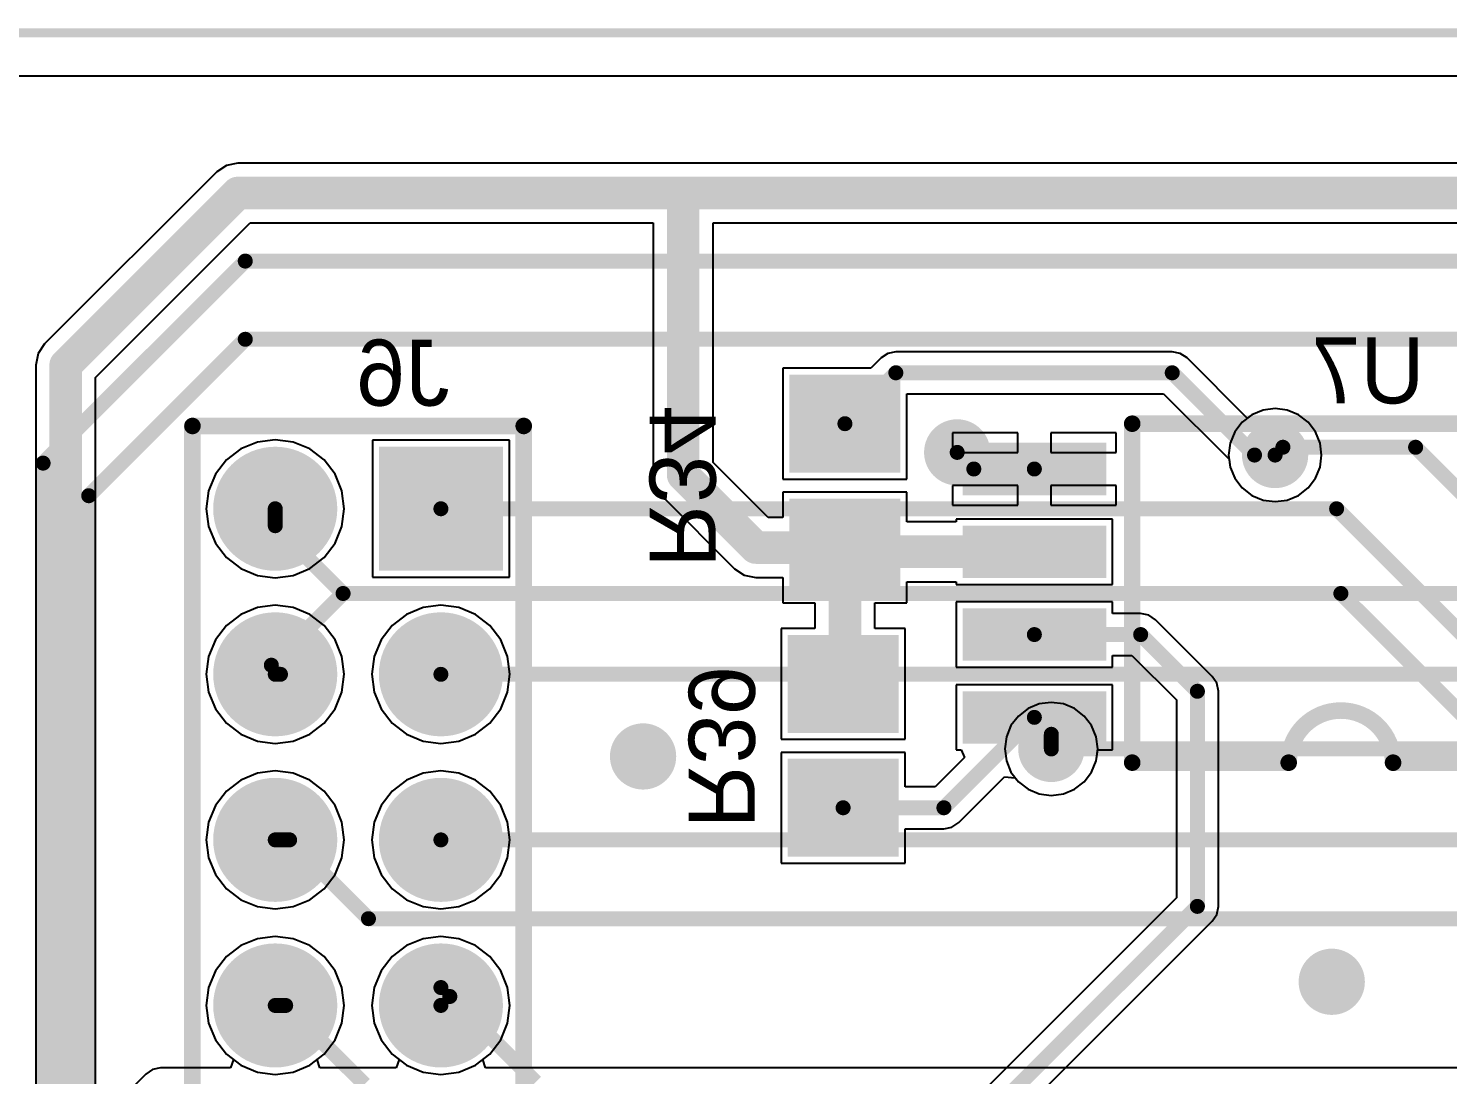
# Model space of a CAD drawing. Header units: millimetres. Extents: x 0 to 7.44, y -3.03 to 0.
# Drawn here: x 3.302 to 4.159, y -0.629 to 0.003 of the extents above; entities that cross this region are included whole.
import ezdxf

# ---------------------------------------------------------------- set-up
doc = ezdxf.new("R2010")
doc.units = ezdxf.units.MM
doc.header["$MEASUREMENT"] = 0
for name, color, linetype in [('BottomLayer', 5, 'Continuous'), ('BottomOverlay', 54, 'Continuous'), ('BottomPaste', 16, 'Continuous'), ('BottomSolder', 6, 'Continuous'), ('KeepOutLayer', 6, 'Continuous'), ('MidLayer1', 16, 'Continuous'), ('MidLayer2', 76, 'Continuous'), ('MultiLayer', 9, 'Continuous'), ('PadHoleLayer', 156, 'Continuous'), ('TopLayer', 1, 'Continuous'), ('TopSolder', 216, 'Continuous'), ('ViaHoleLayer', 16, 'Continuous')]:
    doc.layers.add(name, color=color, linetype=linetype)

# ---------------------------------------------------------------- blocks, each defined once
blk = doc.blocks.new('W25Q16_B_32')
at = {"layer": 'BottomLayer'}
for points in [[(-0.22441, 0.06319), (-0.14567, 0.06319), (-0.22441, 0.08681), (-0.14567, 0.08681)], [(0.14567, 0.06319), (0.22441, 0.06319), (0.14567, 0.08681), (0.22441, 0.08681)], [(-0.22441, 0.01319), (-0.14567, 0.01319), (-0.22441, 0.03681), (-0.14567, 0.03681)], [(0.14567, 0.01319), (0.22441, 0.01319), (0.14567, 0.03681), (0.22441, 0.03681)], [(-0.22441, -0.03681), (-0.14567, -0.03681), (-0.22441, -0.01319), (-0.14567, -0.01319)], [(0.14567, -0.03681), (0.22441, -0.03681), (0.14567, -0.01319), (0.22441, -0.01319)], [(-0.22441, -0.08681), (-0.14567, -0.08681), (-0.22441, -0.06319), (-0.14567, -0.06319)], [(0.14567, -0.08681), (0.22441, -0.08681), (0.14567, -0.06319), (0.22441, -0.06319)]]:
    blk.add_solid(points, dxfattribs=at)
at = {"layer": 'BottomOverlay', "const_width": 0.01}
for points in [[(-0.12598, 0.10236), (0.12598, 0.10236)], [(-0.12598, -0.10236), (-0.12598, 0.10236)], [(0.12598, -0.10236), (0.12598, 0.10236)], [(-0.12598, -0.10236), (-0.03151, -0.10236)], [(0.03151, -0.10236), (0.12598, -0.10236)]]:
    blk.add_lwpolyline(points, dxfattribs=at)
at = {"layer": 'BottomOverlay', "const_width": 0.005}
for points in [[(-0.12848, 0.10236, 1), (-0.12348, 0.10236, 1)], [(-0.12848, 0.10236, 1), (-0.12348, 0.10236, 1)], [(0.12348, 0.10236, 1), (0.12848, 0.10236, 1)], [(0.12348, 0.10236, 1), (0.12848, 0.10236, 1)], [(-0.12848, -0.10236, 1), (-0.12348, -0.10236, 1)], [(-0.12848, -0.10236, 1), (-0.12348, -0.10236, 1)], [(-0.03401, -0.10236, 1), (-0.02901, -0.10236, 1)], [(-0.03401, -0.1024, 1), (-0.02901, -0.1024, 1)], [(0.02901, -0.10236, 1), (0.03401, -0.10236, 1)], [(0.02901, -0.1024, 1), (0.03401, -0.1024, 1)], [(0.12348, -0.10236, 1), (0.12848, -0.10236, 1)], [(0.12348, -0.10236, 1), (0.12848, -0.10236, 1)]]:
    blk.add_lwpolyline(points, format="xyb", close=True, dxfattribs=at)
at = {"layer": 'BottomOverlay', "const_width": 0.01}
blk.add_lwpolyline([(-0.03151, -0.1024, -1), (0.03151, -0.1024)], format="xyb", dxfattribs=at)
at = {"layer": 'BottomPaste'}
for points in [[(-0.22441, 0.06319), (-0.14567, 0.06319), (-0.22441, 0.08681), (-0.14567, 0.08681)], [(0.14567, 0.06319), (0.22441, 0.06319), (0.14567, 0.08681), (0.22441, 0.08681)], [(-0.22441, 0.01319), (-0.14567, 0.01319), (-0.22441, 0.03681), (-0.14567, 0.03681)], [(0.14567, 0.01319), (0.22441, 0.01319), (0.14567, 0.03681), (0.22441, 0.03681)], [(-0.22441, -0.03681), (-0.14567, -0.03681), (-0.22441, -0.01319), (-0.14567, -0.01319)], [(0.14567, -0.03681), (0.22441, -0.03681), (0.14567, -0.01319), (0.22441, -0.01319)], [(-0.22441, -0.08681), (-0.14567, -0.08681), (-0.22441, -0.06319), (-0.14567, -0.06319)], [(0.14567, -0.08681), (0.22441, -0.08681), (0.14567, -0.06319), (0.22441, -0.06319)]]:
    blk.add_solid(points, dxfattribs=at)
at = {"layer": 'BottomSolder'}
for points in [[(-0.22841, 0.05919), (-0.14167, 0.05919), (-0.22841, 0.09081), (-0.14167, 0.09081)], [(0.14167, 0.05919), (0.22841, 0.05919), (0.14167, 0.09081), (0.22841, 0.09081)], [(-0.22841, 0.00919), (-0.14167, 0.00919), (-0.22841, 0.04081), (-0.14167, 0.04081)], [(0.14167, 0.00919), (0.22841, 0.00919), (0.14167, 0.04081), (0.22841, 0.04081)], [(-0.22841, -0.04081), (-0.14167, -0.04081), (-0.22841, -0.00919), (-0.14167, -0.00919)], [(0.14167, -0.04081), (0.22841, -0.04081), (0.14167, -0.00919), (0.22841, -0.00919)], [(-0.22841, -0.09081), (-0.14167, -0.09081), (-0.22841, -0.05919), (-0.14167, -0.05919)], [(0.14167, -0.09081), (0.22841, -0.09081), (0.14167, -0.05919), (0.22841, -0.05919)]]:
    blk.add_solid(points, dxfattribs=at)
blk = doc.blocks.new('90131_0142_B_62')
at = {"layer": 'BottomLayer', "const_width": 0.03346}
for points in [[(-0.96673, 0.05, 1), (-0.93327, 0.05, 1)], [(-0.86673, 0.05, 1), (-0.83327, 0.05, 1)], [(-0.76673, 0.05, 1), (-0.73327, 0.05, 1)], [(-1.06673, -0.05, 1), (-1.03327, -0.05, 1)], [(-0.96673, -0.05, 1), (-0.93327, -0.05, 1)], [(-0.86673, -0.05, 1), (-0.83327, -0.05, 1)], [(-0.76673, -0.05, 1), (-0.73327, -0.05, 1)]]:
    blk.add_lwpolyline(points, format="xyb", close=True, dxfattribs=at)
at = {"layer": 'BottomLayer'}
blk.add_solid([(-1.08346, 0.01654), (-1.01654, 0.01654), (-1.08346, 0.08346), (-1.01654, 0.08346)], dxfattribs=at)
at = {"layer": 'BottomOverlay', "const_width": 0.01}
for points in [[(-1.1, -0.1), (-1.1, 0.1)], [(1.1, 0.1), (-1.1, 0.1)], [(1.1, -0.1), (-1.1, -0.1)]]:
    blk.add_lwpolyline(points, dxfattribs=at)
at = {"layer": 'BottomOverlay', "const_width": 0.005}
for points in [[(-1.1025, 0.1, 1), (-1.0975, 0.1, 1)], [(-1.1025, 0.1, 1), (-1.0975, 0.1, 1)], [(-1.1025, -0.1, 1), (-1.0975, -0.1, 1)], [(-1.1025, -0.1, 1), (-1.0975, -0.1, 1)]]:
    blk.add_lwpolyline(points, format="xyb", close=True, dxfattribs=at)
at = {"layer": 'BottomSolder', "const_width": 0.03746}
for points in [[(-0.96873, 0.05, 1), (-0.93127, 0.05, 1)], [(-0.86873, 0.05, 1), (-0.83127, 0.05, 1)], [(-0.76873, 0.05, 1), (-0.73127, 0.05, 1)], [(-1.06873, -0.05, 1), (-1.03127, -0.05, 1)], [(-0.96873, -0.05, 1), (-0.93127, -0.05, 1)], [(-0.86873, -0.05, 1), (-0.83127, -0.05, 1)], [(-0.76873, -0.05, 1), (-0.73127, -0.05, 1)]]:
    blk.add_lwpolyline(points, format="xyb", close=True, dxfattribs=at)
at = {"layer": 'BottomSolder'}
blk.add_solid([(-1.08746, 0.01254), (-1.01254, 0.01254), (-1.08746, 0.08746), (-1.01254, 0.08746)], dxfattribs=at)
at = {"layer": 'MidLayer1', "const_width": 0.03346}
for points in [[(-0.96673, 0.05, 1), (-0.93327, 0.05, 1)], [(-0.86673, 0.05, 1), (-0.83327, 0.05, 1)], [(-0.76673, 0.05, 1), (-0.73327, 0.05, 1)], [(-1.06673, -0.05, 1), (-1.03327, -0.05, 1)], [(-0.96673, -0.05, 1), (-0.93327, -0.05, 1)], [(-0.86673, -0.05, 1), (-0.83327, -0.05, 1)], [(-0.76673, -0.05, 1), (-0.73327, -0.05, 1)]]:
    blk.add_lwpolyline(points, format="xyb", close=True, dxfattribs=at)
at = {"layer": 'MidLayer1'}
blk.add_solid([(-1.08346, 0.01654), (-1.01654, 0.01654), (-1.08346, 0.08346), (-1.01654, 0.08346)], dxfattribs=at)
at = {"layer": 'MidLayer2', "const_width": 0.03346}
for points in [[(-0.96673, 0.05, 1), (-0.93327, 0.05, 1)], [(-0.86673, 0.05, 1), (-0.83327, 0.05, 1)], [(-0.76673, 0.05, 1), (-0.73327, 0.05, 1)], [(-1.06673, -0.05, 1), (-1.03327, -0.05, 1)], [(-0.96673, -0.05, 1), (-0.93327, -0.05, 1)], [(-0.86673, -0.05, 1), (-0.83327, -0.05, 1)], [(-0.76673, -0.05, 1), (-0.73327, -0.05, 1)]]:
    blk.add_lwpolyline(points, format="xyb", close=True, dxfattribs=at)
at = {"layer": 'MidLayer2'}
blk.add_solid([(-1.08346, 0.01654), (-1.01654, 0.01654), (-1.08346, 0.08346), (-1.01654, 0.08346)], dxfattribs=at)
at = {"layer": 'MultiLayer', "const_width": 0.03346}
for points in [[(-0.96673, 0.05, 1), (-0.93327, 0.05, 1)], [(-0.86673, 0.05, 1), (-0.83327, 0.05, 1)], [(-0.76673, 0.05, 1), (-0.73327, 0.05, 1)], [(-1.06673, -0.05, 1), (-1.03327, -0.05, 1)], [(-0.96673, -0.05, 1), (-0.93327, -0.05, 1)], [(-0.86673, -0.05, 1), (-0.83327, -0.05, 1)], [(-0.76673, -0.05, 1), (-0.73327, -0.05, 1)]]:
    blk.add_lwpolyline(points, format="xyb", close=True, dxfattribs=at)
at = {"layer": 'MultiLayer'}
blk.add_solid([(-1.08346, 0.01654), (-1.01654, 0.01654), (-1.08346, 0.08346), (-1.01654, 0.08346)], dxfattribs=at)
at = {"layer": 'PadHoleLayer', "const_width": 0.02165}
for points in [[(-1.06083, 0.05, 1), (-1.03917, 0.05, 1)], [(-0.96083, 0.05, 1), (-0.93917, 0.05, 1)], [(-0.86083, 0.05, 1), (-0.83917, 0.05, 1)], [(-0.76083, 0.05, 1), (-0.73917, 0.05, 1)], [(-1.06083, -0.05, 1), (-1.03917, -0.05, 1)], [(-0.96083, -0.05, 1), (-0.93917, -0.05, 1)], [(-0.86083, -0.05, 1), (-0.83917, -0.05, 1)], [(-0.76083, -0.05, 1), (-0.73917, -0.05, 1)]]:
    blk.add_lwpolyline(points, format="xyb", close=True, dxfattribs=at)
at = {"layer": 'TopLayer', "const_width": 0.03346}
for points in [[(-0.96673, 0.05, 1), (-0.93327, 0.05, 1)], [(-0.86673, 0.05, 1), (-0.83327, 0.05, 1)], [(-0.76673, 0.05, 1), (-0.73327, 0.05, 1)], [(-1.06673, -0.05, 1), (-1.03327, -0.05, 1)], [(-0.96673, -0.05, 1), (-0.93327, -0.05, 1)], [(-0.86673, -0.05, 1), (-0.83327, -0.05, 1)], [(-0.76673, -0.05, 1), (-0.73327, -0.05, 1)]]:
    blk.add_lwpolyline(points, format="xyb", close=True, dxfattribs=at)
at = {"layer": 'TopLayer'}
blk.add_solid([(-1.08346, 0.01654), (-1.01654, 0.01654), (-1.08346, 0.08346), (-1.01654, 0.08346)], dxfattribs=at)
at = {"layer": 'TopSolder', "const_width": 0.03746}
for points in [[(-0.96873, 0.05, 1), (-0.93127, 0.05, 1)], [(-0.86873, 0.05, 1), (-0.83127, 0.05, 1)], [(-0.76873, 0.05, 1), (-0.73127, 0.05, 1)], [(-1.06873, -0.05, 1), (-1.03127, -0.05, 1)], [(-0.96873, -0.05, 1), (-0.93127, -0.05, 1)], [(-0.86873, -0.05, 1), (-0.83127, -0.05, 1)], [(-0.76873, -0.05, 1), (-0.73127, -0.05, 1)]]:
    blk.add_lwpolyline(points, format="xyb", close=True, dxfattribs=at)
at = {"layer": 'TopSolder'}
blk.add_solid([(-1.08746, 0.01254), (-1.01254, 0.01254), (-1.08746, 0.08746), (-1.01254, 0.08746)], dxfattribs=at)
blk = doc.blocks.new('RES_0805_B_105')
at = {"layer": 'BottomLayer'}
for points in [[(-0.06299, -0.02953), (-0.01181, -0.02953), (-0.06299, 0.02953), (-0.01181, 0.02953)], [(0.01181, -0.02953), (0.06299, -0.02953), (0.01181, 0.02953), (0.06299, 0.02953)]]:
    blk.add_solid(points, dxfattribs=at)
at = {"layer": 'BottomPaste'}
for points in [[(-0.06299, -0.02953), (-0.01181, -0.02953), (-0.06299, 0.02953), (-0.01181, 0.02953)], [(0.01181, -0.02953), (0.06299, -0.02953), (0.01181, 0.02953), (0.06299, 0.02953)]]:
    blk.add_solid(points, dxfattribs=at)
at = {"layer": 'BottomSolder'}
for points in [[(-0.06699, -0.03353), (-0.00781, -0.03353), (-0.06699, 0.03353), (-0.00781, 0.03353)], [(0.00781, -0.03353), (0.06699, -0.03353), (0.00781, 0.03353), (0.06699, 0.03353)]]:
    blk.add_solid(points, dxfattribs=at)
blk = doc.blocks.new('RES_0805_B_106')
at = {"layer": 'BottomLayer'}
for points in [[(-0.06299, -0.02953), (-0.01181, -0.02953), (-0.06299, 0.02953), (-0.01181, 0.02953)], [(0.01181, -0.02953), (0.06299, -0.02953), (0.01181, 0.02953), (0.06299, 0.02953)]]:
    blk.add_solid(points, dxfattribs=at)
at = {"layer": 'BottomPaste'}
for points in [[(-0.06299, -0.02953), (-0.01181, -0.02953), (-0.06299, 0.02953), (-0.01181, 0.02953)], [(0.01181, -0.02953), (0.06299, -0.02953), (0.01181, 0.02953), (0.06299, 0.02953)]]:
    blk.add_solid(points, dxfattribs=at)
at = {"layer": 'BottomSolder'}
for points in [[(-0.06699, -0.03353), (-0.00781, -0.03353), (-0.06699, 0.03353), (-0.00781, 0.03353)], [(0.00781, -0.03353), (0.06699, -0.03353), (0.00781, 0.03353), (0.06699, 0.03353)]]:
    blk.add_solid(points, dxfattribs=at)

msp = doc.modelspace()

# ---------------------------------------------------------------- linework, layer by layer
at = {"layer": 'BottomLayer'}
for p, q in [((0.02598, -0.02598), (7.33622, -0.02598)), ((3.41584, -0.0839), (3.3119, -0.18784)), ((3.4217, -0.07998), (3.41584, -0.0839)), ((3.42861, -0.07861), (3.4217, -0.07998)), ((3.4217, -0.07998), (3.4217, -0.07998)), ((5.89301, -0.07861), (3.42861, -0.07861)), ((3.34274, -0.20809), (3.43609, -0.11473)), ((3.43609, -0.11473), (3.67938, -0.11473)), ((3.67938, -0.11473), (3.67938, -0.267)), ((3.71551, -0.25952), (3.71551, -0.11473)), ((3.71551, -0.11473), (4.6503, -0.11473)), ((3.3119, -0.18784), (3.30798, -0.1937)), ((3.3119, -0.18784), (3.3119, -0.18784)), ((3.30798, -0.1937), (3.30661, -0.20061)), ((3.81688, -0.19634), (3.81066, -0.20256)), ((3.82098, -0.1936), (3.81688, -0.19634)), ((3.82582, -0.19264), (3.82098, -0.1936)), ((3.99268, -0.19264), (3.82582, -0.19264)), ((3.99752, -0.1936), (3.99268, -0.19264)), ((4.00162, -0.19634), (3.99752, -0.1936)), ((4.03799, -0.23271), (4.00162, -0.19634)), ((3.30661, -0.20061), (3.30661, -1.36811)), ((3.81066, -0.20256), (3.75768, -0.20256)), ((3.75768, -0.20256), (3.75768, -0.26949)), ((3.34274, -1.3809), (3.34274, -0.20809)), ((3.83248, -0.26949), (3.83248, -0.21792)), ((3.83248, -0.21792), (3.98744, -0.21792)), ((3.98744, -0.21792), (4.027, -0.25748)), ((4.04072, -0.23062), (4.03799, -0.23271)), ((4.0475, -0.22781), (4.04072, -0.23062)), ((4.05478, -0.22685), (4.0475, -0.22781)), ((4.06206, -0.22781), (4.05478, -0.22685)), ((4.06884, -0.23062), (4.06206, -0.22781)), ((4.07466, -0.23508), (4.06884, -0.23062)), ((4.07913, -0.24091), (4.07466, -0.23508)), ((3.44039, -0.24713), (3.43033, -0.25129)), ((3.45118, -0.24571), (3.44039, -0.24713)), ((3.46197, -0.24713), (3.45118, -0.24571)), ((3.47203, -0.25129), (3.46197, -0.24713)), ((3.59252, -0.24606), (3.50984, -0.24606)), ((3.50984, -0.24606), (3.50984, -0.32874)), ((3.59252, -0.32874), (3.59252, -0.24606)), ((3.89945, -0.24157), (3.86008, -0.24157)), ((3.86008, -0.24157), (3.86008, -0.25339)), ((3.89945, -0.25339), (3.89945, -0.24157)), ((3.95882, -0.24157), (3.91945, -0.24157)), ((3.91945, -0.24157), (3.91945, -0.25339)), ((3.95882, -0.25339), (3.95882, -0.24157)), ((4.08194, -0.24769), (4.07913, -0.24091)), ((4.08289, -0.25496), (4.08194, -0.24769)), ((3.43033, -0.25129), (3.4217, -0.25792)), ((3.48066, -0.25792), (3.47203, -0.25129)), ((3.86008, -0.25339), (3.89945, -0.25339)), ((3.91945, -0.25339), (3.95882, -0.25339)), ((4.08194, -0.26224), (4.08289, -0.25496)), ((3.4217, -0.25792), (3.41507, -0.26655)), ((3.48729, -0.26655), (3.48066, -0.25792)), ((3.74875, -0.29276), (3.71551, -0.25952)), ((4.027, -0.25748), (4.02762, -0.26224)), ((4.02762, -0.26224), (4.03043, -0.26902)), ((4.07913, -0.26902), (4.08194, -0.26224)), ((3.41507, -0.26655), (3.41091, -0.27661)), ((3.49146, -0.27661), (3.48729, -0.26655)), ((3.67938, -0.267), (3.68076, -0.27391)), ((3.68076, -0.27391), (3.68467, -0.27977)), ((3.75768, -0.26949), (3.83248, -0.26949)), ((3.89945, -0.27339), (3.86008, -0.27339)), ((3.86008, -0.27339), (3.86008, -0.2852)), ((3.89945, -0.2852), (3.89945, -0.27339)), ((3.95882, -0.27339), (3.91945, -0.27339)), ((3.91945, -0.27339), (3.91945, -0.2852)), ((3.95882, -0.2852), (3.95882, -0.27339)), ((4.03043, -0.26902), (4.0349, -0.27484)), ((4.07466, -0.27484), (4.07913, -0.26902)), ((3.41091, -0.27661), (3.40949, -0.2874)), ((3.49288, -0.2874), (3.49146, -0.27661)), ((3.68467, -0.27977), (3.7285, -0.3236)), ((3.83248, -0.27736), (3.75768, -0.27736)), ((3.75768, -0.27736), (3.75768, -0.29276)), ((3.83248, -0.29532), (3.83248, -0.27736)), ((4.0349, -0.27484), (4.04072, -0.27931)), ((4.04072, -0.27931), (4.0475, -0.28212)), ((4.0475, -0.28212), (4.05478, -0.28308)), ((4.05478, -0.28308), (4.06206, -0.28212)), ((4.06206, -0.28212), (4.06884, -0.27931)), ((4.06884, -0.27931), (4.07466, -0.27484)), ((3.40949, -0.2874), (3.41091, -0.29819)), ((3.49146, -0.29819), (3.49288, -0.2874)), ((3.86008, -0.2852), (3.89945, -0.2852)), ((3.91945, -0.2852), (3.95882, -0.2852)), ((3.41091, -0.29819), (3.41507, -0.30825)), ((3.48729, -0.30825), (3.49146, -0.29819)), ((3.75768, -0.29276), (3.74875, -0.29276)), ((3.8622, -0.29532), (3.83248, -0.29532)), ((3.95669, -0.2937), (3.8622, -0.2937)), ((3.8622, -0.2937), (3.8622, -0.29532)), ((3.95669, -0.33307), (3.95669, -0.2937)), ((3.41507, -0.30825), (3.4217, -0.31688)), ((3.48066, -0.31688), (3.48729, -0.30825)), ((3.4217, -0.31688), (3.43033, -0.32351)), ((3.47203, -0.32351), (3.48066, -0.31688)), ((3.43033, -0.32351), (3.44039, -0.32768)), ((3.46197, -0.32768), (3.47203, -0.32351)), ((3.7285, -0.3236), (3.73436, -0.32752)), ((3.44039, -0.32768), (3.45118, -0.3291)), ((3.45118, -0.3291), (3.46197, -0.32768)), ((3.50984, -0.32874), (3.59252, -0.32874)), ((3.73436, -0.32752), (3.74127, -0.32889)), ((3.74127, -0.32889), (3.75768, -0.32889)), ((3.75768, -0.32889), (3.75768, -0.34429)), ((3.83248, -0.34429), (3.83248, -0.33145)), ((3.83248, -0.33145), (3.8622, -0.33145)), ((3.8622, -0.33145), (3.8622, -0.33307)), ((3.8622, -0.33307), (3.95669, -0.33307)), ((3.44039, -0.34713), (3.43033, -0.35129)), ((3.45118, -0.34571), (3.44039, -0.34713)), ((3.46197, -0.34713), (3.45118, -0.34571)), ((3.47203, -0.35129), (3.46197, -0.34713)), ((3.54039, -0.34713), (3.53033, -0.35129)), ((3.55118, -0.34571), (3.54039, -0.34713)), ((3.56197, -0.34713), (3.55118, -0.34571)), ((3.57203, -0.35129), (3.56197, -0.34713)), ((3.75768, -0.34429), (3.77702, -0.34429)), ((3.77702, -0.34429), (3.77702, -0.35973)), ((3.81314, -0.35973), (3.81314, -0.34429)), ((3.81314, -0.34429), (3.83248, -0.34429)), ((3.95669, -0.3437), (3.8622, -0.3437)), ((3.8622, -0.3437), (3.8622, -0.38307)), ((3.95669, -0.35074), (3.95669, -0.3437)), ((3.97362, -0.35074), (3.95669, -0.35074)), ((3.97846, -0.3517), (3.97362, -0.35074)), ((3.4217, -0.35792), (3.41507, -0.36655)), ((3.43033, -0.35129), (3.4217, -0.35792)), ((3.48066, -0.35792), (3.47203, -0.35129)), ((3.48729, -0.36655), (3.48066, -0.35792)), ((3.5217, -0.35792), (3.51507, -0.36655)), ((3.53033, -0.35129), (3.5217, -0.35792)), ((3.58066, -0.35792), (3.57203, -0.35129)), ((3.58729, -0.36655), (3.58066, -0.35792)), ((3.77702, -0.35973), (3.75659, -0.35973)), ((3.75659, -0.35973), (3.75659, -0.42666)), ((3.8314, -0.35973), (3.81314, -0.35973)), ((3.8314, -0.42666), (3.8314, -0.35973)), ((3.98256, -0.35444), (3.97846, -0.3517)), ((4.01682, -0.3887), (3.98256, -0.35444)), ((3.41507, -0.36655), (3.41091, -0.37661)), ((3.49146, -0.37661), (3.48729, -0.36655)), ((3.51507, -0.36655), (3.51091, -0.37661)), ((3.59146, -0.37661), (3.58729, -0.36655)), ((3.41091, -0.37661), (3.40949, -0.3874)), ((3.49288, -0.3874), (3.49146, -0.37661)), ((3.51091, -0.37661), (3.50949, -0.3874)), ((3.59288, -0.3874), (3.59146, -0.37661)), ((3.95669, -0.38307), (3.95669, -0.37603)), ((3.95669, -0.37603), (3.96838, -0.37603)), ((3.96838, -0.37603), (3.99523, -0.40288)), ((3.8622, -0.38307), (3.95669, -0.38307)), ((3.40949, -0.3874), (3.41091, -0.39819)), ((3.49146, -0.39819), (3.49288, -0.3874)), ((3.50949, -0.3874), (3.51091, -0.39819)), ((3.59146, -0.39819), (3.59288, -0.3874)), ((3.95669, -0.3937), (3.8622, -0.3937)), ((3.8622, -0.3937), (3.8622, -0.43307)), ((3.95669, -0.43307), (3.95669, -0.3937)), ((4.01956, -0.3928), (4.01682, -0.3887)), ((4.02052, -0.39764), (4.01956, -0.3928)), ((3.41091, -0.39819), (3.41507, -0.40825)), ((3.48729, -0.40825), (3.49146, -0.39819)), ((3.51091, -0.39819), (3.51507, -0.40825)), ((3.58729, -0.40825), (3.59146, -0.39819)), ((4.02052, -0.52756), (4.02052, -0.39764)), ((3.41507, -0.40825), (3.4217, -0.41688)), ((3.48066, -0.41688), (3.48729, -0.40825)), ((3.51507, -0.40825), (3.5217, -0.41688)), ((3.58066, -0.41688), (3.58729, -0.40825)), ((3.99523, -0.40288), (3.99523, -0.52232)), ((3.4217, -0.41688), (3.43033, -0.42351)), ((3.47203, -0.42351), (3.48066, -0.41688)), ((3.5217, -0.41688), (3.53033, -0.42351)), ((3.57203, -0.42351), (3.58066, -0.41688)), ((3.43033, -0.42351), (3.44039, -0.42768)), ((3.44039, -0.42768), (3.45118, -0.4291)), ((3.45118, -0.4291), (3.46197, -0.42768)), ((3.46197, -0.42768), (3.47203, -0.42351)), ((3.53033, -0.42351), (3.54039, -0.42768)), ((3.54039, -0.42768), (3.55118, -0.4291)), ((3.55118, -0.4291), (3.56197, -0.42768)), ((3.56197, -0.42768), (3.57203, -0.42351)), ((3.75659, -0.42666), (3.8314, -0.42666)), ((3.8314, -0.43454), (3.75659, -0.43454)), ((3.75659, -0.43454), (3.75659, -0.50146)), ((3.8314, -0.45536), (3.8314, -0.43454)), ((3.8622, -0.43307), (3.86535, -0.43307)), ((3.86535, -0.43307), (3.86726, -0.43769)), ((3.94685, -0.43974), (3.94773, -0.43307)), ((3.94773, -0.43307), (3.95669, -0.43307)), ((3.86726, -0.43769), (3.8496, -0.45536)), ((3.94404, -0.44652), (3.94685, -0.43974)), ((3.43033, -0.45129), (3.4217, -0.45792)), ((3.44039, -0.44713), (3.43033, -0.45129)), ((3.45118, -0.44571), (3.44039, -0.44713)), ((3.46197, -0.44713), (3.45118, -0.44571)), ((3.47203, -0.45129), (3.46197, -0.44713)), ((3.48066, -0.45792), (3.47203, -0.45129)), ((3.53033, -0.45129), (3.5217, -0.45792)), ((3.54039, -0.44713), (3.53033, -0.45129)), ((3.55118, -0.44571), (3.54039, -0.44713)), ((3.56197, -0.44713), (3.55118, -0.44571)), ((3.57203, -0.45129), (3.56197, -0.44713)), ((3.58066, -0.45792), (3.57203, -0.45129)), ((3.86378, -0.47694), (3.89133, -0.44939)), ((3.89133, -0.44939), (3.89792, -0.44987)), ((3.89792, -0.44987), (3.89981, -0.45234)), ((3.89981, -0.45234), (3.90564, -0.45681)), ((3.93375, -0.45681), (3.93957, -0.45234)), ((3.93957, -0.45234), (3.94404, -0.44652)), ((3.4217, -0.45792), (3.41507, -0.46655)), ((3.48729, -0.46655), (3.48066, -0.45792)), ((3.5217, -0.45792), (3.51507, -0.46655)), ((3.58729, -0.46655), (3.58066, -0.45792)), ((3.8496, -0.45536), (3.8314, -0.45536)), ((3.90564, -0.45681), (3.91242, -0.45962)), ((3.91242, -0.45962), (3.91969, -0.46058)), ((3.91969, -0.46058), (3.92697, -0.45962)), ((3.92697, -0.45962), (3.93375, -0.45681)), ((3.41507, -0.46655), (3.41091, -0.47661)), ((3.49146, -0.47661), (3.48729, -0.46655)), ((3.51507, -0.46655), (3.51091, -0.47661)), ((3.59146, -0.47661), (3.58729, -0.46655)), ((3.41091, -0.47661), (3.40949, -0.4874)), ((3.49288, -0.4874), (3.49146, -0.47661)), ((3.51091, -0.47661), (3.50949, -0.4874)), ((3.59288, -0.4874), (3.59146, -0.47661)), ((3.85483, -0.48064), (3.85967, -0.47968)), ((3.85967, -0.47968), (3.86378, -0.47694)), ((3.40949, -0.4874), (3.41091, -0.49819)), ((3.49146, -0.49819), (3.49288, -0.4874)), ((3.50949, -0.4874), (3.51091, -0.49819)), ((3.59146, -0.49819), (3.59288, -0.4874)), ((3.8314, -0.50146), (3.8314, -0.48064)), ((3.8314, -0.48064), (3.85483, -0.48064)), ((3.41091, -0.49819), (3.41507, -0.50825)), ((3.48729, -0.50825), (3.49146, -0.49819)), ((3.51091, -0.49819), (3.51507, -0.50825)), ((3.58729, -0.50825), (3.59146, -0.49819)), ((3.75659, -0.50146), (3.8314, -0.50146)), ((3.41507, -0.50825), (3.4217, -0.51688)), ((3.48066, -0.51688), (3.48729, -0.50825)), ((3.51507, -0.50825), (3.5217, -0.51688)), ((3.58066, -0.51688), (3.58729, -0.50825)), ((3.4217, -0.51688), (3.43033, -0.52351)), ((3.47203, -0.52351), (3.48066, -0.51688)), ((3.5217, -0.51688), (3.53033, -0.52351)), ((3.57203, -0.52351), (3.58066, -0.51688)), ((3.99523, -0.52232), (3.69972, -0.81783)), ((3.43033, -0.52351), (3.44039, -0.52768)), ((3.44039, -0.52768), (3.45118, -0.5291)), ((3.45118, -0.5291), (3.46197, -0.52768)), ((3.46197, -0.52768), (3.47203, -0.52351)), ((3.53033, -0.52351), (3.54039, -0.52768)), ((3.54039, -0.52768), (3.55118, -0.5291)), ((3.55118, -0.5291), (3.56197, -0.52768)), ((3.56197, -0.52768), (3.57203, -0.52351)), ((4.01956, -0.5324), (4.02052, -0.52756)), ((3.72131, -0.83201), (4.01682, -0.5365)), ((4.01682, -0.5365), (4.01956, -0.5324)), ((3.44039, -0.54713), (3.43033, -0.55129)), ((3.45118, -0.54571), (3.44039, -0.54713)), ((3.46197, -0.54713), (3.45118, -0.54571)), ((3.47203, -0.55129), (3.46197, -0.54713)), ((3.54039, -0.54713), (3.53033, -0.55129)), ((3.55118, -0.54571), (3.54039, -0.54713)), ((3.56197, -0.54713), (3.55118, -0.54571)), ((3.57203, -0.55129), (3.56197, -0.54713)), ((3.43033, -0.55129), (3.4217, -0.55792)), ((3.48066, -0.55792), (3.47203, -0.55129)), ((3.53033, -0.55129), (3.5217, -0.55792)), ((3.58066, -0.55792), (3.57203, -0.55129)), ((3.4217, -0.55792), (3.41507, -0.56655)), ((3.48729, -0.56655), (3.48066, -0.55792)), ((3.5217, -0.55792), (3.51507, -0.56655)), ((3.58729, -0.56655), (3.58066, -0.55792)), ((3.41507, -0.56655), (3.41091, -0.57661)), ((3.49146, -0.57661), (3.48729, -0.56655)), ((3.51507, -0.56655), (3.51091, -0.57661)), ((3.59146, -0.57661), (3.58729, -0.56655)), ((3.41091, -0.57661), (3.40949, -0.5874)), ((3.49288, -0.5874), (3.49146, -0.57661)), ((3.51091, -0.57661), (3.50949, -0.5874)), ((3.59288, -0.5874), (3.59146, -0.57661)), ((3.40949, -0.5874), (3.41091, -0.59819)), ((3.49146, -0.59819), (3.49288, -0.5874)), ((3.50949, -0.5874), (3.51091, -0.59819)), ((3.59146, -0.59819), (3.59288, -0.5874)), ((3.41091, -0.59819), (3.41507, -0.60825)), ((3.48729, -0.60825), (3.49146, -0.59819)), ((3.51091, -0.59819), (3.51507, -0.60825)), ((3.58729, -0.60825), (3.59146, -0.59819)), ((3.41507, -0.60825), (3.4217, -0.61688)), ((3.48066, -0.61688), (3.48729, -0.60825)), ((3.51507, -0.60825), (3.5217, -0.61688)), ((3.58066, -0.61688), (3.58729, -0.60825)), ((3.4217, -0.61688), (3.43033, -0.62351)), ((3.43033, -0.62351), (3.44039, -0.62768)), ((3.46197, -0.62768), (3.47203, -0.62351)), ((3.47203, -0.62351), (3.48066, -0.61688)), ((3.5217, -0.61688), (3.53033, -0.62351)), ((3.53033, -0.62351), (3.54039, -0.62768)), ((3.56197, -0.62768), (3.57203, -0.62351)), ((3.57203, -0.62351), (3.58066, -0.61688)), ((3.44039, -0.62768), (3.45118, -0.6291)), ((3.45118, -0.6291), (3.46197, -0.62768)), ((3.54039, -0.62768), (3.55118, -0.6291)), ((3.55118, -0.6291), (3.56197, -0.62768))]:
    msp.add_line(p, q, dxfattribs=at)
for points, const_width in [([(3.32467, -0.20061), (3.42861, -0.09667)], 0.01969), ([(3.42861, -0.09667), (3.69744, -0.09667)], 0.01969), ([(3.69744, -0.09667), (4.66836, -0.09667)], 0.01969), ([(3.69744, -0.267), (3.69744, -0.09667)], 0.01969), ([(3.32467, -1.39896), (3.32467, -0.20061)], 0.01969), ([(3.79508, -0.23602), (3.82582, -0.20528)], 0.00906), ([(3.82582, -0.20528), (3.99268, -0.20528)], 0.00906), ([(3.99268, -0.20528), (4.04237, -0.25496)], 0.00906), ([(3.86286, -0.25335), (3.8729, -0.26339)], 0.00906), ([(4.04237, -0.25496), (4.05478, -0.25496)], 0.00906), ([(3.69744, -0.267), (3.74127, -0.31083)], 0.01969), ([(3.8729, -0.26339), (3.90945, -0.26339)], 0.00906), ([(3.74127, -0.31083), (3.79508, -0.31083)], 0.01969), ([(3.79508, -0.39211), (3.79508, -0.31083)], 0.01969), ([(3.79508, -0.31083), (3.79764, -0.31339)], 0.01969), ([(3.79764, -0.31339), (3.90945, -0.31339)], 0.01969), ([(3.90945, -0.36339), (3.97362, -0.36339)], 0.00906), ([(3.97362, -0.36339), (4.00787, -0.39764)], 0.00906), ([(3.794, -0.3932), (3.79508, -0.39211)], 0.01969), ([(4.00787, -0.52756), (4.00787, -0.39764)], 0.00906), ([(3.85483, -0.468), (3.90945, -0.41339)], 0.00906), ([(3.90945, -0.41339), (3.91969, -0.42363)], 0.00906), ([(3.91969, -0.43246), (3.91969, -0.42363)], 0.00906), ([(3.794, -0.468), (3.85483, -0.468)], 0.00906), ([(3.70866, -0.82677), (4.00787, -0.52756)], 0.00906)]:
    msp.add_lwpolyline(points, dxfattribs=dict(at, const_width=const_width))
for points, const_width in [([(3.42369, -0.09667, 1), (3.43353, -0.09667, 1)], 0.00984), ([(3.42369, -0.09667, 1), (3.43353, -0.09667, 1)], 0.00984), ([(3.69252, -0.09667, 1), (3.70237, -0.09667, 1)], 0.00984), ([(3.69252, -0.09667, 1), (3.70237, -0.09667, 1)], 0.00984), ([(3.69252, -0.09667, 1), (3.70237, -0.09667, 1)], 0.00984), ([(3.31975, -0.20061, 1), (3.32959, -0.20061, 1)], 0.00984), ([(3.31975, -0.20061, 1), (3.32959, -0.20061, 1)], 0.00984), ([(3.82356, -0.20528, 1), (3.82809, -0.20528, 1)], 0.00453), ([(3.82356, -0.20528, 1), (3.82809, -0.20528, 1)], 0.00453), ([(3.99042, -0.20528, 1), (3.99494, -0.20528, 1)], 0.00453), ([(3.99042, -0.20528, 1), (3.99494, -0.20528, 1)], 0.00453), ([(3.79282, -0.23602, 1), (3.79734, -0.23602, 1)], 0.00453), ([(3.85286, -0.25335, 1), (3.87286, -0.25335, 1)], 0.02), ([(4.04478, -0.25496, 1), (4.06478, -0.25496, 1)], 0.02), ([(3.8606, -0.25335, 1), (3.86513, -0.25335, 1)], 0.00453), ([(4.0401, -0.25496, 1), (4.04463, -0.25496, 1)], 0.00453), ([(4.0401, -0.25496, 1), (4.04463, -0.25496, 1)], 0.00453), ([(4.05252, -0.25496, 1), (4.05704, -0.25496, 1)], 0.00453), ([(3.69252, -0.267, 1), (3.70237, -0.267, 1)], 0.00984), ([(3.69252, -0.267, 1), (3.70237, -0.267, 1)], 0.00984), ([(3.87063, -0.26339, 1), (3.87516, -0.26339, 1)], 0.00453), ([(3.87063, -0.26339, 1), (3.87516, -0.26339, 1)], 0.00453), ([(3.90719, -0.26339, 1), (3.91171, -0.26339, 1)], 0.00453), ([(3.73635, -0.31083, 1), (3.74619, -0.31083, 1)], 0.00984), ([(3.73635, -0.31083, 1), (3.74619, -0.31083, 1)], 0.00984), ([(3.79016, -0.31083, 1), (3.8, -0.31083, 1)], 0.00984), ([(3.79016, -0.31083, 1), (3.8, -0.31083, 1)], 0.00984), ([(3.79016, -0.31083, 1), (3.8, -0.31083, 1)], 0.00984), ([(3.79272, -0.31339, 1), (3.80256, -0.31339, 1)], 0.00984), ([(3.79272, -0.31339, 1), (3.80256, -0.31339, 1)], 0.00984), ([(3.90453, -0.31339, 1), (3.91437, -0.31339, 1)], 0.00984), ([(3.90719, -0.36339, 1), (3.91171, -0.36339, 1)], 0.00453), ([(3.97136, -0.36339, 1), (3.97589, -0.36339, 1)], 0.00453), ([(3.97136, -0.36339, 1), (3.97589, -0.36339, 1)], 0.00453), ([(3.78907, -0.3932, 1), (3.79892, -0.3932, 1)], 0.00984), ([(3.79016, -0.39211, 1), (3.8, -0.39211, 1)], 0.00984), ([(3.79016, -0.39211, 1), (3.8, -0.39211, 1)], 0.00984), ([(4.00561, -0.39764, 1), (4.01014, -0.39764, 1)], 0.00453), ([(4.00561, -0.39764, 1), (4.01014, -0.39764, 1)], 0.00453), ([(3.90719, -0.41339, 1), (3.91171, -0.41339, 1)], 0.00453), ([(3.90719, -0.41339, 1), (3.91171, -0.41339, 1)], 0.00453), ([(3.66323, -0.43701, 1), (3.68323, -0.43701, 1)], 0.02), ([(3.90969, -0.43246, 1), (3.92969, -0.43246, 1)], 0.02), ([(3.91743, -0.42363, 1), (3.92196, -0.42363, 1)], 0.00453), ([(3.91743, -0.42363, 1), (3.92196, -0.42363, 1)], 0.00453), ([(3.91743, -0.43246, 1), (3.92196, -0.43246, 1)], 0.00453), ([(3.79173, -0.468, 1), (3.79626, -0.468, 1)], 0.00453), ([(3.85257, -0.468, 1), (3.8571, -0.468, 1)], 0.00453), ([(3.85257, -0.468, 1), (3.8571, -0.468, 1)], 0.00453), ([(4.00561, -0.52756, 1), (4.01014, -0.52756, 1)], 0.00453), ([(4.00561, -0.52756, 1), (4.01014, -0.52756, 1)], 0.00453), ([(4.07898, -0.57311, 1), (4.09898, -0.57311, 1)], 0.02)]:
    msp.add_lwpolyline(points, format="xyb", close=True, dxfattribs=dict(at, const_width=const_width))
at = {"layer": 'KeepOutLayer'}
for const_width in [0.00551, 0.005]:
    msp.add_lwpolyline([(0, 0), (7.3622, 0)], dxfattribs=dict(at, const_width=const_width))
at = {"layer": 'MidLayer1'}
for points, const_width in [([(3.85286, -0.25335, 1), (3.87286, -0.25335, 1)], 0.02), ([(4.04478, -0.25496, 1), (4.06478, -0.25496, 1)], 0.02), ([(4.05723, -0.25025, 1), (4.06176, -0.25025, 1)], 0.00453), ([(4.05723, -0.25025, 1), (4.06176, -0.25025, 1)], 0.00453), ([(4.13734, -0.25025, 1), (4.14187, -0.25025, 1)], 0.00453), ([(4.13734, -0.25025, 1), (4.14187, -0.25025, 1)], 0.00453), ([(4.05252, -0.25496, 1), (4.05704, -0.25496, 1)], 0.00453), ([(3.44892, -0.2874, 1), (3.45344, -0.2874, 1)], 0.00453), ([(3.54892, -0.2874, 1), (3.55344, -0.2874, 1)], 0.00453), ([(4.08967, -0.2874, 1), (4.09419, -0.2874, 1)], 0.00453), ([(4.08967, -0.2874, 1), (4.09419, -0.2874, 1)], 0.00453), ([(3.44892, -0.29764, 1), (3.45344, -0.29764, 1)], 0.00453), ([(3.44892, -0.29764, 1), (3.45344, -0.29764, 1)], 0.00453), ([(3.48986, -0.33858, 1), (3.49439, -0.33858, 1)], 0.00453), ([(3.48986, -0.33858, 1), (3.49439, -0.33858, 1)], 0.00453), ([(4.09222, -0.33858, 1), (4.09675, -0.33858, 1)], 0.00453), ([(4.09222, -0.33858, 1), (4.09675, -0.33858, 1)], 0.00453), ([(3.66323, -0.43701, 1), (3.68323, -0.43701, 1)], 0.02), ([(3.90969, -0.43246, 1), (3.92969, -0.43246, 1)], 0.02), ([(3.44892, -0.4874, 1), (3.45344, -0.4874, 1)], 0.00453), ([(3.45758, -0.4874, 1), (3.46211, -0.4874, 1)], 0.00453), ([(3.45758, -0.4874, 1), (3.46211, -0.4874, 1)], 0.00453), ([(3.50518, -0.535, 1), (3.5097, -0.535, 1)], 0.00453), ([(3.50518, -0.535, 1), (3.5097, -0.535, 1)], 0.00453), ([(4.07898, -0.57311, 1), (4.09898, -0.57311, 1)], 0.02), ([(3.54892, -0.57658, 1), (3.55344, -0.57658, 1)], 0.00453), ([(3.54892, -0.57658, 1), (3.55344, -0.57658, 1)], 0.00453), ([(3.55433, -0.58199, 1), (3.55885, -0.58199, 1)], 0.00453), ([(3.55433, -0.58199, 1), (3.55885, -0.58199, 1)], 0.00453), ([(3.54892, -0.5874, 1), (3.55344, -0.5874, 1)], 0.00453)]:
    msp.add_lwpolyline(points, format="xyb", close=True, dxfattribs=dict(at, const_width=const_width))
at = {"layer": 'MidLayer1', "const_width": 0.00906}
for points in [[(4.05478, -0.25496), (4.05949, -0.25025)], [(4.05949, -0.25025), (4.1396, -0.25025)], [(4.1396, -0.25025), (4.87243, -0.98307)], [(3.45118, -0.29764), (3.45118, -0.2874)], [(3.55118, -0.2874), (4.09193, -0.2874)], [(4.09193, -0.2874), (4.78678, -0.98225)], [(3.45118, -0.29764), (3.49213, -0.33858)], [(3.49213, -0.33858), (4.09449, -0.33858)], [(4.09449, -0.33858), (4.7126, -0.95669)], [(3.45118, -0.4874), (3.45984, -0.4874)], [(3.45984, -0.4874), (3.50744, -0.535)], [(3.50744, -0.535), (4.20823, -0.535)], [(3.55118, -0.57658), (3.55659, -0.58199)], [(3.55118, -0.5874), (3.55118, -0.57658)], [(3.55659, -0.58199), (3.60841, -0.63381)]]:
    msp.add_lwpolyline(points, dxfattribs=at)
at = {"layer": 'MidLayer2', "const_width": 0.00906}
for points in [[(3.31102, -0.25984), (3.43307, -0.1378)], [(3.43307, -0.1378), (4.37795, -0.1378)], [(3.33858, -0.27953), (3.43307, -0.18504)], [(3.43307, -0.18504), (4.29528, -0.18504)], [(3.31102, -0.25984), (3.31102, -1.89764)], [(3.33858, -1.5748), (3.33858, -0.27953)], [(3.44882, -0.38189), (3.49213, -0.33858)], [(3.49213, -0.33858), (4.56693, -0.33858)], [(3.44882, -0.38189), (3.45433, -0.3874)], [(3.45118, -0.3874), (3.45433, -0.3874)], [(3.55118, -0.3874), (4.56063, -0.3874)], [(3.91969, -0.43246), (4.3301, -0.43246)], [(3.55118, -0.4874), (4.2315, -0.4874)], [(3.45118, -0.5874), (3.45748, -0.5874)], [(3.45748, -0.5874), (3.50508, -0.635)]]:
    msp.add_lwpolyline(points, dxfattribs=at)
at = {"layer": 'MidLayer2'}
for points, const_width in [([(3.43081, -0.1378, 1), (3.43533, -0.1378, 1)], 0.00453), ([(3.43081, -0.1378, 1), (3.43533, -0.1378, 1)], 0.00453), ([(3.43081, -0.18504, 1), (3.43533, -0.18504, 1)], 0.00453), ([(3.43081, -0.18504, 1), (3.43533, -0.18504, 1)], 0.00453), ([(3.85286, -0.25335, 1), (3.87286, -0.25335, 1)], 0.02), ([(4.04478, -0.25496, 1), (4.06478, -0.25496, 1)], 0.02), ([(3.30876, -0.25984, 1), (3.31329, -0.25984, 1)], 0.00453), ([(3.30876, -0.25984, 1), (3.31329, -0.25984, 1)], 0.00453), ([(3.33632, -0.27953, 1), (3.34085, -0.27953, 1)], 0.00453), ([(3.33632, -0.27953, 1), (3.34085, -0.27953, 1)], 0.00453), ([(3.48986, -0.33858, 1), (3.49439, -0.33858, 1)], 0.00453), ([(3.48986, -0.33858, 1), (3.49439, -0.33858, 1)], 0.00453), ([(3.44656, -0.38189, 1), (3.45108, -0.38189, 1)], 0.00453), ([(3.44656, -0.38189, 1), (3.45108, -0.38189, 1)], 0.00453), ([(3.44892, -0.3874, 1), (3.45344, -0.3874, 1)], 0.00453), ([(3.45207, -0.3874, 1), (3.45659, -0.3874, 1)], 0.00453), ([(3.45207, -0.3874, 1), (3.45659, -0.3874, 1)], 0.00453), ([(3.54892, -0.3874, 1), (3.55344, -0.3874, 1)], 0.00453), ([(3.66323, -0.43701, 1), (3.68323, -0.43701, 1)], 0.02), ([(3.90969, -0.43246, 1), (3.92969, -0.43246, 1)], 0.02), ([(3.91743, -0.43246, 1), (3.92196, -0.43246, 1)], 0.00453), ([(3.54892, -0.4874, 1), (3.55344, -0.4874, 1)], 0.00453), ([(4.07898, -0.57311, 1), (4.09898, -0.57311, 1)], 0.02), ([(3.44892, -0.5874, 1), (3.45344, -0.5874, 1)], 0.00453), ([(3.45522, -0.5874, 1), (3.45974, -0.5874, 1)], 0.00453), ([(3.45522, -0.5874, 1), (3.45974, -0.5874, 1)], 0.00453)]:
    msp.add_lwpolyline(points, format="xyb", close=True, dxfattribs=dict(at, const_width=const_width))
at = {"layer": 'MultiLayer', "const_width": 0.02}
for points in [[(3.85286, -0.25335, 1), (3.87286, -0.25335, 1)], [(4.04478, -0.25496, 1), (4.06478, -0.25496, 1)], [(3.66323, -0.43701, 1), (3.68323, -0.43701, 1)], [(3.90969, -0.43246, 1), (3.92969, -0.43246, 1)], [(4.07898, -0.57311, 1), (4.09898, -0.57311, 1)]]:
    msp.add_lwpolyline(points, format="xyb", close=True, dxfattribs=at)
at = {"layer": 'TopLayer'}
for p, q in [((0.02598, -0.02598), (7.33622, -0.02598)), ((4.04072, -0.23062), (4.0349, -0.23508)), ((4.0475, -0.22781), (4.04072, -0.23062)), ((4.05478, -0.22685), (4.0475, -0.22781)), ((4.06206, -0.22781), (4.05478, -0.22685)), ((4.06884, -0.23062), (4.06206, -0.22781)), ((4.07466, -0.23508), (4.06884, -0.23062)), ((4.0349, -0.23508), (4.03043, -0.24091)), ((4.07913, -0.24091), (4.07466, -0.23508)), ((3.44039, -0.24713), (3.43033, -0.25129)), ((3.45118, -0.24571), (3.44039, -0.24713)), ((3.46197, -0.24713), (3.45118, -0.24571)), ((3.47203, -0.25129), (3.46197, -0.24713)), ((3.59252, -0.24606), (3.50984, -0.24606)), ((3.50984, -0.24606), (3.50984, -0.32874)), ((3.59252, -0.32874), (3.59252, -0.24606)), ((4.02762, -0.24769), (4.02667, -0.25496)), ((4.03043, -0.24091), (4.02762, -0.24769)), ((4.08194, -0.24769), (4.07913, -0.24091)), ((4.08289, -0.25496), (4.08194, -0.24769)), ((3.43033, -0.25129), (3.4217, -0.25792)), ((3.48066, -0.25792), (3.47203, -0.25129)), ((4.02667, -0.25496), (4.02762, -0.26224)), ((4.08194, -0.26224), (4.08289, -0.25496)), ((3.4217, -0.25792), (3.41507, -0.26655)), ((3.48729, -0.26655), (3.48066, -0.25792)), ((4.02762, -0.26224), (4.03043, -0.26902)), ((4.07913, -0.26902), (4.08194, -0.26224)), ((3.41507, -0.26655), (3.41091, -0.27661)), ((3.49146, -0.27661), (3.48729, -0.26655)), ((4.03043, -0.26902), (4.0349, -0.27484)), ((4.07466, -0.27484), (4.07913, -0.26902)), ((3.41091, -0.27661), (3.40949, -0.2874)), ((3.49288, -0.2874), (3.49146, -0.27661)), ((4.0349, -0.27484), (4.04072, -0.27931)), ((4.04072, -0.27931), (4.0475, -0.28212)), ((4.0475, -0.28212), (4.05478, -0.28308)), ((4.05478, -0.28308), (4.06206, -0.28212)), ((4.06206, -0.28212), (4.06884, -0.27931)), ((4.06884, -0.27931), (4.07466, -0.27484)), ((3.40949, -0.2874), (3.41091, -0.29819)), ((3.49146, -0.29819), (3.49288, -0.2874)), ((3.41091, -0.29819), (3.41507, -0.30825)), ((3.48729, -0.30825), (3.49146, -0.29819)), ((3.41507, -0.30825), (3.4217, -0.31688)), ((3.48066, -0.31688), (3.48729, -0.30825)), ((3.4217, -0.31688), (3.43033, -0.32351)), ((3.47203, -0.32351), (3.48066, -0.31688)), ((3.43033, -0.32351), (3.44039, -0.32768)), ((3.46197, -0.32768), (3.47203, -0.32351)), ((3.44039, -0.32768), (3.45118, -0.3291)), ((3.45118, -0.3291), (3.46197, -0.32768)), ((3.50984, -0.32874), (3.59252, -0.32874)), ((3.44039, -0.34713), (3.43033, -0.35129)), ((3.45118, -0.34571), (3.44039, -0.34713)), ((3.46197, -0.34713), (3.45118, -0.34571)), ((3.47203, -0.35129), (3.46197, -0.34713)), ((3.54039, -0.34713), (3.53033, -0.35129)), ((3.55118, -0.34571), (3.54039, -0.34713)), ((3.56197, -0.34713), (3.55118, -0.34571)), ((3.57203, -0.35129), (3.56197, -0.34713)), ((3.4217, -0.35792), (3.41507, -0.36655)), ((3.43033, -0.35129), (3.4217, -0.35792)), ((3.48066, -0.35792), (3.47203, -0.35129)), ((3.48729, -0.36655), (3.48066, -0.35792)), ((3.5217, -0.35792), (3.51507, -0.36655)), ((3.53033, -0.35129), (3.5217, -0.35792)), ((3.58066, -0.35792), (3.57203, -0.35129)), ((3.58729, -0.36655), (3.58066, -0.35792)), ((3.41507, -0.36655), (3.41091, -0.37661)), ((3.49146, -0.37661), (3.48729, -0.36655)), ((3.51507, -0.36655), (3.51091, -0.37661)), ((3.59146, -0.37661), (3.58729, -0.36655)), ((3.41091, -0.37661), (3.40949, -0.3874)), ((3.49288, -0.3874), (3.49146, -0.37661)), ((3.51091, -0.37661), (3.50949, -0.3874)), ((3.59288, -0.3874), (3.59146, -0.37661)), ((3.40949, -0.3874), (3.41091, -0.39819)), ((3.49146, -0.39819), (3.49288, -0.3874)), ((3.50949, -0.3874), (3.51091, -0.39819)), ((3.59146, -0.39819), (3.59288, -0.3874)), ((3.41091, -0.39819), (3.41507, -0.40825)), ((3.48729, -0.40825), (3.49146, -0.39819)), ((3.51091, -0.39819), (3.51507, -0.40825)), ((3.58729, -0.40825), (3.59146, -0.39819)), ((3.41507, -0.40825), (3.4217, -0.41688)), ((3.48066, -0.41688), (3.48729, -0.40825)), ((3.51507, -0.40825), (3.5217, -0.41688)), ((3.58066, -0.41688), (3.58729, -0.40825)), ((3.90564, -0.40812), (3.89981, -0.41258)), ((3.91242, -0.40531), (3.90564, -0.40812)), ((3.91969, -0.40435), (3.91242, -0.40531)), ((3.92697, -0.40531), (3.91969, -0.40435)), ((3.93375, -0.40812), (3.92697, -0.40531)), ((3.93957, -0.41258), (3.93375, -0.40812)), ((3.4217, -0.41688), (3.43033, -0.42351)), ((3.47203, -0.42351), (3.48066, -0.41688)), ((3.5217, -0.41688), (3.53033, -0.42351)), ((3.57203, -0.42351), (3.58066, -0.41688)), ((3.89534, -0.41841), (3.89254, -0.42519)), ((3.89981, -0.41258), (3.89534, -0.41841)), ((3.94404, -0.41841), (3.93957, -0.41258)), ((3.94685, -0.42519), (3.94404, -0.41841)), ((3.43033, -0.42351), (3.44039, -0.42768)), ((3.44039, -0.42768), (3.45118, -0.4291)), ((3.45118, -0.4291), (3.46197, -0.42768)), ((3.46197, -0.42768), (3.47203, -0.42351)), ((3.53033, -0.42351), (3.54039, -0.42768)), ((3.54039, -0.42768), (3.55118, -0.4291)), ((3.55118, -0.4291), (3.56197, -0.42768)), ((3.56197, -0.42768), (3.57203, -0.42351)), ((3.89254, -0.42519), (3.89158, -0.43246)), ((3.94781, -0.43246), (3.94685, -0.42519)), ((3.89158, -0.43246), (3.89254, -0.43974)), ((3.94685, -0.43974), (3.94781, -0.43246)), ((3.89254, -0.43974), (3.89534, -0.44652)), ((3.94404, -0.44652), (3.94685, -0.43974)), ((3.43033, -0.45129), (3.4217, -0.45792)), ((3.44039, -0.44713), (3.43033, -0.45129)), ((3.45118, -0.44571), (3.44039, -0.44713)), ((3.46197, -0.44713), (3.45118, -0.44571)), ((3.47203, -0.45129), (3.46197, -0.44713)), ((3.48066, -0.45792), (3.47203, -0.45129)), ((3.53033, -0.45129), (3.5217, -0.45792)), ((3.54039, -0.44713), (3.53033, -0.45129)), ((3.55118, -0.44571), (3.54039, -0.44713)), ((3.56197, -0.44713), (3.55118, -0.44571)), ((3.57203, -0.45129), (3.56197, -0.44713)), ((3.58066, -0.45792), (3.57203, -0.45129)), ((3.89534, -0.44652), (3.89981, -0.45234)), ((3.89981, -0.45234), (3.90564, -0.45681)), ((3.93375, -0.45681), (3.93957, -0.45234)), ((3.93957, -0.45234), (3.94404, -0.44652)), ((3.4217, -0.45792), (3.41507, -0.46655)), ((3.48729, -0.46655), (3.48066, -0.45792)), ((3.5217, -0.45792), (3.51507, -0.46655)), ((3.58729, -0.46655), (3.58066, -0.45792)), ((3.90564, -0.45681), (3.91242, -0.45962)), ((3.91242, -0.45962), (3.91969, -0.46058)), ((3.91969, -0.46058), (3.92697, -0.45962)), ((3.92697, -0.45962), (3.93375, -0.45681)), ((3.41507, -0.46655), (3.41091, -0.47661)), ((3.49146, -0.47661), (3.48729, -0.46655)), ((3.51507, -0.46655), (3.51091, -0.47661)), ((3.59146, -0.47661), (3.58729, -0.46655)), ((3.41091, -0.47661), (3.40949, -0.4874)), ((3.49288, -0.4874), (3.49146, -0.47661)), ((3.51091, -0.47661), (3.50949, -0.4874)), ((3.59288, -0.4874), (3.59146, -0.47661)), ((3.40949, -0.4874), (3.41091, -0.49819)), ((3.49146, -0.49819), (3.49288, -0.4874)), ((3.50949, -0.4874), (3.51091, -0.49819)), ((3.59146, -0.49819), (3.59288, -0.4874)), ((3.41091, -0.49819), (3.41507, -0.50825)), ((3.48729, -0.50825), (3.49146, -0.49819)), ((3.51091, -0.49819), (3.51507, -0.50825)), ((3.58729, -0.50825), (3.59146, -0.49819)), ((3.41507, -0.50825), (3.4217, -0.51688)), ((3.48066, -0.51688), (3.48729, -0.50825)), ((3.51507, -0.50825), (3.5217, -0.51688)), ((3.58066, -0.51688), (3.58729, -0.50825)), ((3.4217, -0.51688), (3.43033, -0.52351)), ((3.47203, -0.52351), (3.48066, -0.51688)), ((3.5217, -0.51688), (3.53033, -0.52351)), ((3.57203, -0.52351), (3.58066, -0.51688)), ((3.43033, -0.52351), (3.44039, -0.52768)), ((3.44039, -0.52768), (3.45118, -0.5291)), ((3.45118, -0.5291), (3.46197, -0.52768)), ((3.46197, -0.52768), (3.47203, -0.52351)), ((3.53033, -0.52351), (3.54039, -0.52768)), ((3.54039, -0.52768), (3.55118, -0.5291)), ((3.55118, -0.5291), (3.56197, -0.52768)), ((3.56197, -0.52768), (3.57203, -0.52351)), ((3.44039, -0.54713), (3.43033, -0.55129)), ((3.45118, -0.54571), (3.44039, -0.54713)), ((3.46197, -0.54713), (3.45118, -0.54571)), ((3.47203, -0.55129), (3.46197, -0.54713)), ((3.54039, -0.54713), (3.53033, -0.55129)), ((3.55118, -0.54571), (3.54039, -0.54713)), ((3.56197, -0.54713), (3.55118, -0.54571)), ((3.57203, -0.55129), (3.56197, -0.54713)), ((3.43033, -0.55129), (3.4217, -0.55792)), ((3.48066, -0.55792), (3.47203, -0.55129)), ((3.53033, -0.55129), (3.5217, -0.55792)), ((3.58066, -0.55792), (3.57203, -0.55129)), ((3.4217, -0.55792), (3.41507, -0.56655)), ((3.48729, -0.56655), (3.48066, -0.55792)), ((3.5217, -0.55792), (3.51507, -0.56655)), ((3.58729, -0.56655), (3.58066, -0.55792)), ((3.41507, -0.56655), (3.41091, -0.57661)), ((3.49146, -0.57661), (3.48729, -0.56655)), ((3.51507, -0.56655), (3.51091, -0.57661)), ((3.59146, -0.57661), (3.58729, -0.56655)), ((3.41091, -0.57661), (3.40949, -0.5874)), ((3.49288, -0.5874), (3.49146, -0.57661)), ((3.51091, -0.57661), (3.50949, -0.5874)), ((3.59288, -0.5874), (3.59146, -0.57661)), ((3.40949, -0.5874), (3.41091, -0.59819)), ((3.49146, -0.59819), (3.49288, -0.5874)), ((3.50949, -0.5874), (3.51091, -0.59819)), ((3.59146, -0.59819), (3.59288, -0.5874)), ((3.41091, -0.59819), (3.41507, -0.60825)), ((3.48729, -0.60825), (3.49146, -0.59819)), ((3.51091, -0.59819), (3.51507, -0.60825)), ((3.58729, -0.60825), (3.59146, -0.59819)), ((3.41507, -0.60825), (3.4217, -0.61688)), ((3.48066, -0.61688), (3.48729, -0.60825)), ((3.51507, -0.60825), (3.5217, -0.61688)), ((3.58066, -0.61688), (3.58729, -0.60825)), ((3.38189, -0.62515), (3.37705, -0.62611)), ((3.42426, -0.62515), (3.38189, -0.62515)), ((3.4217, -0.61688), (3.42595, -0.62015)), ((3.42595, -0.62015), (3.42426, -0.62515)), ((3.47641, -0.62015), (3.48066, -0.61688)), ((3.4781, -0.62515), (3.47641, -0.62015)), ((3.52426, -0.62515), (3.4781, -0.62515)), ((3.5217, -0.61688), (3.52595, -0.62015)), ((3.52595, -0.62015), (3.52426, -0.62515)), ((3.57641, -0.62015), (3.58066, -0.61688)), ((3.5781, -0.62515), (3.57641, -0.62015)), ((4.46457, -0.62515), (3.5781, -0.62515)), ((3.37295, -0.62885), (2.84122, -1.16058)), ((3.37705, -0.62611), (3.37295, -0.62885))]:
    msp.add_line(p, q, dxfattribs=at)
at = {"layer": 'TopLayer', "const_width": 0.02}
for points in [[(3.85286, -0.25335, 1), (3.87286, -0.25335, 1)], [(4.04478, -0.25496, 1), (4.06478, -0.25496, 1)], [(3.66323, -0.43701, 1), (3.68323, -0.43701, 1)], [(3.90969, -0.43246, 1), (3.92969, -0.43246, 1)], [(4.07898, -0.57311, 1), (4.09898, -0.57311, 1)]]:
    msp.add_lwpolyline(points, format="xyb", close=True, dxfattribs=at)
at = {"layer": 'ViaHoleLayer', "const_width": 0.00956}
for points in [[(3.85808, -0.25335, 1), (3.86764, -0.25335, 1)], [(4.05, -0.25496, 1), (4.05956, -0.25496, 1)], [(3.66845, -0.43701, 1), (3.67801, -0.43701, 1)], [(3.91491, -0.43246, 1), (3.92447, -0.43246, 1)], [(4.0842, -0.57311, 1), (4.09376, -0.57311, 1)]]:
    msp.add_lwpolyline(points, format="xyb", close=True, dxfattribs=at)

# ---------------------------------------------------------------- block references
for name, p, rotation in [('RES_0805_B_106', (3.79508, -0.27343), 90), ('90131_0142_B_62', (3.50118, -1.3374), 270), ('RES_0805_B_105', (3.794, -0.4306), 270)]:
    msp.add_blockref(name, p, dxfattribs=dict(rotation=rotation))
msp.add_blockref('W25Q16_B_32', (4.09449, -0.33839))

# ---------------------------------------------------------------- texts
at = {"layer": 'BottomOverlay', "text_generation_flag": 2}
for s, p in [('J6', (3.55639, -0.22514)), ('U7', (4.1449, -0.22376))]:
    msp.add_text(s, height=0.039894, dxfattribs=at).set_placement(p)
for s, p in [('R34', (3.67717, -0.32283)), ('R39', (3.70079, -0.48031))]:
    msp.add_text(s, height=0.039894, rotation=270, dxfattribs=at).set_placement(p)

doc.saveas('drawing.dxf')
